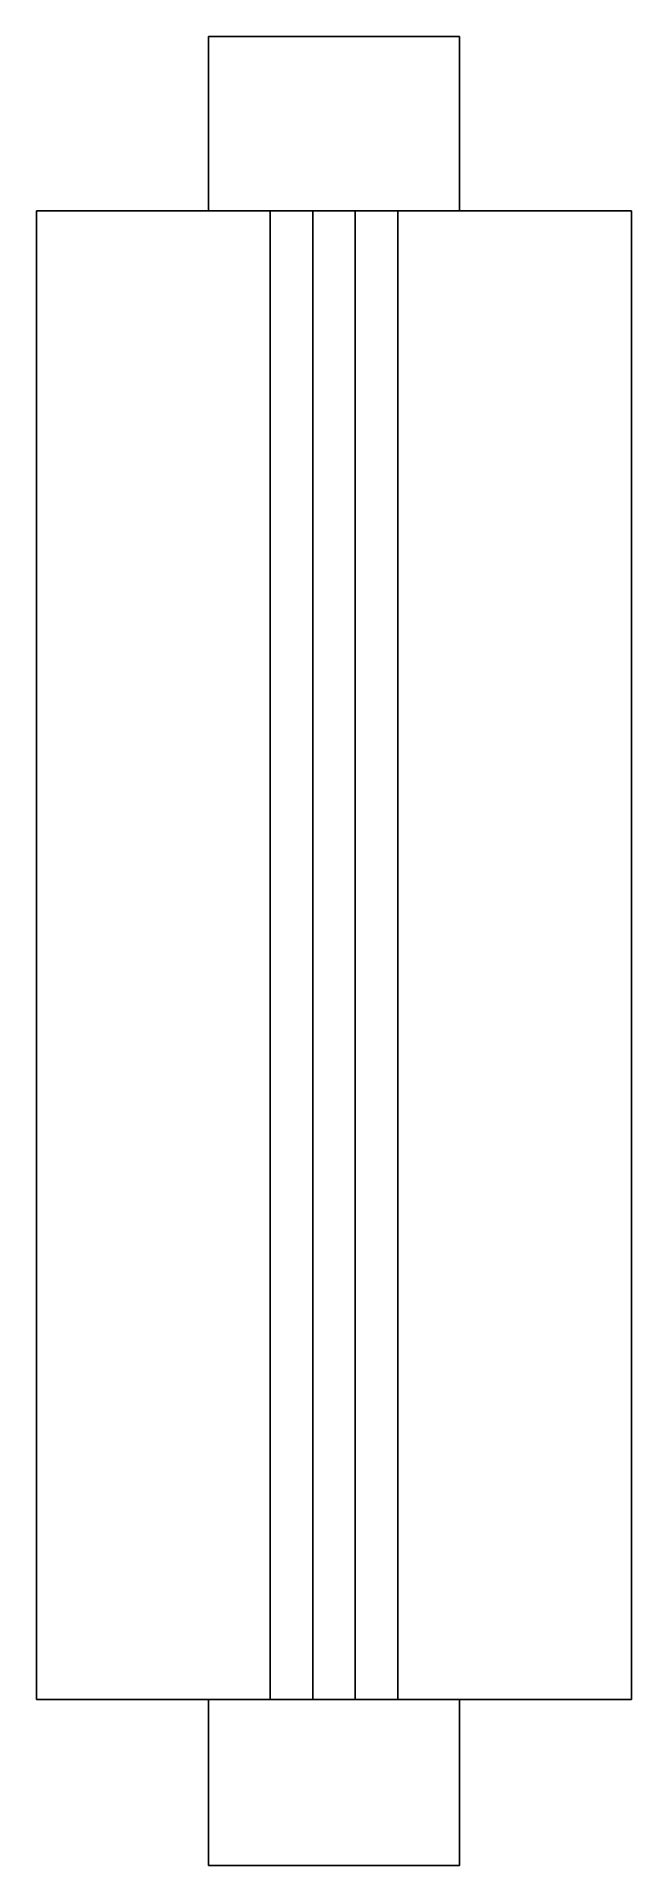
# Model space of a CAD drawing. Header units: metres. Extents: x 0 to 14, y -43 to 0.
import ezdxf

# ---------------------------------------------------------------- set-up
doc = ezdxf.new("R2010")
doc.units = ezdxf.units.M

msp = doc.modelspace()

# ---------------------------------------------------------------- linework, layer by layer
for points in [[(4.05, 0), (4.055, 0), (4.06, 0), (4.066, 0), (4.075, 0), (4.091, 0), (4.106, 0), (4.122, 0), (4.146, 0), (4.172, 0), (4.197, 0), (4.226, 0), (4.261, 0), (4.297, 0), (4.332, 0), (4.374, 0), (4.419, 0), (4.464, 0), (4.51, 0), (4.563, 0), (4.617, 0), (4.671, 0), (4.729, 0), (4.791, 0), (4.852, 0), (4.914, 0), (4.983, 0), (5.052, 0), (5.121, 0), (5.193, 0), (5.269, 0), (5.344, 0), (5.42, 0), (5.5, 0), (5.581, 0), (5.662, 0), (5.744, 0), (5.83, 0), (5.916, 0), (6.001, 0), (6.089, 0), (6.178, 0), (6.267, 0), (6.357, 0), (6.448, 0), (6.539, 0), (6.631, 0), (6.723, 0), (6.815, 0), (6.908, 0), (7, 0)], [(4.05, -4.1), (4.05, -4.018), (4.05, -3.936), (4.05, -3.854), (4.05, -3.772), (4.05, -3.69), (4.05, -3.608), (4.05, -3.526), (4.05, -3.444), (4.05, -3.362), (4.05, -3.28), (4.05, -3.198), (4.05, -3.116), (4.05, -3.034), (4.05, -2.952), (4.05, -2.87), (4.05, -2.788), (4.05, -2.706), (4.05, -2.624), (4.05, -2.542), (4.05, -2.46), (4.05, -2.378), (4.05, -2.296), (4.05, -2.214), (4.05, -2.132), (4.05, -2.05), (4.05, -1.968), (4.05, -1.886), (4.05, -1.804), (4.05, -1.722), (4.05, -1.64), (4.05, -1.558), (4.05, -1.476), (4.05, -1.394), (4.05, -1.312), (4.05, -1.23), (4.05, -1.148), (4.05, -1.066), (4.05, -0.984), (4.05, -0.902), (4.05, -0.82), (4.05, -0.738), (4.05, -0.656), (4.05, -0.574), (4.05, -0.492), (4.05, -0.41), (4.05, -0.328), (4.05, -0.246), (4.05, -0.164), (4.05, -0.082), (4.05, 0)], [(7, 0), (7.092, 0), (7.185, 0), (7.277, 0), (7.369, 0), (7.461, 0), (7.552, 0), (7.643, 0), (7.733, 0), (7.822, 0), (7.911, 0), (7.999, 0), (8.084, 0), (8.17, 0), (8.256, 0), (8.338, 0), (8.419, 0), (8.5, 0), (8.58, 0), (8.656, 0), (8.731, 0), (8.807, 0), (8.879, 0), (8.948, 0), (9.017, 0), (9.086, 0), (9.148, 0), (9.209, 0), (9.271, 0), (9.329, 0), (9.383, 0), (9.437, 0), (9.49, 0), (9.536, 0), (9.581, 0), (9.626, 0), (9.668, 0), (9.703, 0), (9.739, 0), (9.774, 0), (9.803, 0), (9.828, 0), (9.854, 0), (9.878, 0), (9.894, 0), (9.909, 0), (9.925, 0), (9.934, 0), (9.94, 0), (9.945, 0), (9.95, 0)], [(9.95, -4.1), (9.95, -4.018), (9.95, -3.936), (9.95, -3.854), (9.95, -3.772), (9.95, -3.69), (9.95, -3.608), (9.95, -3.526), (9.95, -3.444), (9.95, -3.362), (9.95, -3.28), (9.95, -3.198), (9.95, -3.116), (9.95, -3.034), (9.95, -2.952), (9.95, -2.87), (9.95, -2.788), (9.95, -2.706), (9.95, -2.624), (9.95, -2.542), (9.95, -2.46), (9.95, -2.378), (9.95, -2.296), (9.95, -2.214), (9.95, -2.132), (9.95, -2.05), (9.95, -1.968), (9.95, -1.886), (9.95, -1.804), (9.95, -1.722), (9.95, -1.64), (9.95, -1.558), (9.95, -1.476), (9.95, -1.394), (9.95, -1.312), (9.95, -1.23), (9.95, -1.148), (9.95, -1.066), (9.95, -0.984), (9.95, -0.902), (9.95, -0.82), (9.95, -0.738), (9.95, -0.656), (9.95, -0.574), (9.95, -0.492), (9.95, -0.41), (9.95, -0.328), (9.95, -0.246), (9.95, -0.164), (9.95, -0.082), (9.95, 0)], [(0, -39.1), (0, -38.4), (0, -37.7), (0, -37), (0, -36.3), (0, -35.6), (0, -34.9), (0, -34.2), (0, -33.5), (0, -32.8), (0, -32.1), (0, -31.4), (0, -30.7), (0, -30), (0, -29.3), (0, -28.6), (0, -27.9), (0, -27.2), (0, -26.5), (0, -25.8), (0, -25.1), (0, -24.4), (0, -23.7), (0, -23), (0, -22.3), (0, -21.6), (0, -20.9), (0, -20.2), (0, -19.5), (0, -18.8), (0, -18.1), (0, -17.4), (0, -16.7), (0, -16), (0, -15.3), (0, -14.6), (0, -13.9), (0, -13.2), (0, -12.5), (0, -11.8), (0, -11.1), (0, -10.4), (0, -9.7), (0, -9), (0, -8.3), (0, -7.6), (0, -6.9), (0, -6.2), (0, -5.5), (0, -4.8), (0, -4.1)], [(4.278, -4.1), (4.13, -4.1), (3.981, -4.1), (3.833, -4.1), (3.688, -4.1), (3.546, -4.1), (3.404, -4.1), (3.262, -4.1), (3.126, -4.1), (2.992, -4.1), (2.857, -4.1), (2.725, -4.1), (2.599, -4.1), (2.473, -4.1), (2.347, -4.1), (2.227, -4.1), (2.11, -4.1), (1.993, -4.1), (1.877, -4.1), (1.77, -4.1), (1.663, -4.1), (1.556, -4.1), (1.455, -4.1), (1.359, -4.1), (1.263, -4.1), (1.167, -4.1), (1.082, -4.1), (0.997, -4.1), (0.912, -4.1), (0.832, -4.1), (0.76, -4.1), (0.687, -4.1), (0.614, -4.1), (0.552, -4.1), (0.492, -4.1), (0.431, -4.1), (0.375, -4.1), (0.328, -4.1), (0.28, -4.1), (0.233, -4.1), (0.195, -4.1), (0.161, -4.1), (0.127, -4.1), (0.095, -4.1), (0.074, -4.1), (0.054, -4.1), (0.033, -4.1), (0.021, -4.1), (0.014, -4.1), (0.007, -4.1), (0, -4.1)], [(4.278, -4.1), (4.32, -4.1), (4.362, -4.1), (4.405, -4.1), (4.446, -4.1), (4.487, -4.1), (4.527, -4.1), (4.568, -4.1), (4.607, -4.1), (4.645, -4.1), (4.684, -4.1), (4.721, -4.1), (4.757, -4.1), (4.793, -4.1), (4.83, -4.1), (4.864, -4.1), (4.897, -4.1), (4.931, -4.1), (4.964, -4.1), (4.994, -4.1), (5.025, -4.1), (5.055, -4.1), (5.084, -4.1), (5.112, -4.1), (5.139, -4.1), (5.167, -4.1), (5.191, -4.1), (5.215, -4.1), (5.239, -4.1), (5.262, -4.1), (5.283, -4.1), (5.304, -4.1), (5.325, -4.1), (5.342, -4.1), (5.36, -4.1), (5.377, -4.1), (5.393, -4.1), (5.406, -4.1), (5.42, -4.1), (5.433, -4.1), (5.444, -4.1), (5.454, -4.1), (5.464, -4.1), (5.473, -4.1), (5.479, -4.1), (5.485, -4.1), (5.49, -4.1), (5.494, -4.1), (5.496, -4.1), (5.498, -4.1), (5.5, -4.1)], [(5.5, -39.1), (5.5, -38.4), (5.5, -37.7), (5.5, -37), (5.5, -36.3), (5.5, -35.6), (5.5, -34.9), (5.5, -34.2), (5.5, -33.5), (5.5, -32.8), (5.5, -32.1), (5.5, -31.4), (5.5, -30.7), (5.5, -30), (5.5, -29.3), (5.5, -28.6), (5.5, -27.9), (5.5, -27.2), (5.5, -26.5), (5.5, -25.8), (5.5, -25.1), (5.5, -24.4), (5.5, -23.7), (5.5, -23), (5.5, -22.3), (5.5, -21.6), (5.5, -20.9), (5.5, -20.2), (5.5, -19.5), (5.5, -18.8), (5.5, -18.1), (5.5, -17.4), (5.5, -16.7), (5.5, -16), (5.5, -15.3), (5.5, -14.6), (5.5, -13.9), (5.5, -13.2), (5.5, -12.5), (5.5, -11.8), (5.5, -11.1), (5.5, -10.4), (5.5, -9.7), (5.5, -9), (5.5, -8.3), (5.5, -7.6), (5.5, -6.9), (5.5, -6.2), (5.5, -5.5), (5.5, -4.8), (5.5, -4.1)], [(5.5, -4.1), (5.52, -4.1), (5.54, -4.1), (5.56, -4.1), (5.58, -4.1), (5.6, -4.1), (5.62, -4.1), (5.64, -4.1), (5.66, -4.1), (5.68, -4.1), (5.7, -4.1), (5.72, -4.1), (5.74, -4.1), (5.76, -4.1), (5.78, -4.1), (5.8, -4.1), (5.82, -4.1), (5.84, -4.1), (5.86, -4.1), (5.88, -4.1), (5.9, -4.1), (5.92, -4.1), (5.94, -4.1), (5.96, -4.1), (5.98, -4.1), (6, -4.1), (6.02, -4.1), (6.04, -4.1), (6.06, -4.1), (6.08, -4.1), (6.1, -4.1), (6.12, -4.1), (6.14, -4.1), (6.16, -4.1), (6.18, -4.1), (6.2, -4.1), (6.22, -4.1), (6.24, -4.1), (6.26, -4.1), (6.28, -4.1), (6.3, -4.1), (6.32, -4.1), (6.34, -4.1), (6.36, -4.1), (6.38, -4.1), (6.4, -4.1), (6.42, -4.1), (6.44, -4.1), (6.46, -4.1), (6.48, -4.1), (6.5, -4.1)], [(7.5, -4.1), (7.48, -4.1), (7.46, -4.1), (7.44, -4.1), (7.42, -4.1), (7.4, -4.1), (7.38, -4.1), (7.36, -4.1), (7.34, -4.1), (7.32, -4.1), (7.3, -4.1), (7.28, -4.1), (7.26, -4.1), (7.24, -4.1), (7.22, -4.1), (7.2, -4.1), (7.18, -4.1), (7.16, -4.1), (7.14, -4.1), (7.12, -4.1), (7.1, -4.1), (7.08, -4.1), (7.06, -4.1), (7.04, -4.1), (7.02, -4.1), (7, -4.1), (6.98, -4.1), (6.96, -4.1), (6.94, -4.1), (6.92, -4.1), (6.9, -4.1), (6.88, -4.1), (6.86, -4.1), (6.84, -4.1), (6.82, -4.1), (6.8, -4.1), (6.78, -4.1), (6.76, -4.1), (6.74, -4.1), (6.72, -4.1), (6.7, -4.1), (6.68, -4.1), (6.66, -4.1), (6.64, -4.1), (6.62, -4.1), (6.6, -4.1), (6.58, -4.1), (6.56, -4.1), (6.54, -4.1), (6.52, -4.1), (6.5, -4.1)], [(6.5, -4.1), (6.5, -4.8), (6.5, -5.5), (6.5, -6.2), (6.5, -6.9), (6.5, -7.6), (6.5, -8.3), (6.5, -9), (6.5, -9.7), (6.5, -10.4), (6.5, -11.1), (6.5, -11.8), (6.5, -12.5), (6.5, -13.2), (6.5, -13.9), (6.5, -14.6), (6.5, -15.3), (6.5, -16), (6.5, -16.7), (6.5, -17.4), (6.5, -18.1), (6.5, -18.8), (6.5, -19.5), (6.5, -20.2), (6.5, -20.9), (6.5, -21.6), (6.5, -22.3), (6.5, -23), (6.5, -23.7), (6.5, -24.4), (6.5, -25.1), (6.5, -25.8), (6.5, -26.5), (6.5, -27.2), (6.5, -27.9), (6.5, -28.6), (6.5, -29.3), (6.5, -30), (6.5, -30.7), (6.5, -31.4), (6.5, -32.1), (6.5, -32.8), (6.5, -33.5), (6.5, -34.2), (6.5, -34.9), (6.5, -35.6), (6.5, -36.3), (6.5, -37), (6.5, -37.7), (6.5, -38.4), (6.5, -39.1)], [(7.5, -39.1), (7.5, -38.4), (7.5, -37.7), (7.5, -37), (7.5, -36.3), (7.5, -35.6), (7.5, -34.9), (7.5, -34.2), (7.5, -33.5), (7.5, -32.8), (7.5, -32.1), (7.5, -31.4), (7.5, -30.7), (7.5, -30), (7.5, -29.3), (7.5, -28.6), (7.5, -27.9), (7.5, -27.2), (7.5, -26.5), (7.5, -25.8), (7.5, -25.1), (7.5, -24.4), (7.5, -23.7), (7.5, -23), (7.5, -22.3), (7.5, -21.6), (7.5, -20.9), (7.5, -20.2), (7.5, -19.5), (7.5, -18.8), (7.5, -18.1), (7.5, -17.4), (7.5, -16.7), (7.5, -16), (7.5, -15.3), (7.5, -14.6), (7.5, -13.9), (7.5, -13.2), (7.5, -12.5), (7.5, -11.8), (7.5, -11.1), (7.5, -10.4), (7.5, -9.7), (7.5, -9), (7.5, -8.3), (7.5, -7.6), (7.5, -6.9), (7.5, -6.2), (7.5, -5.5), (7.5, -4.8), (7.5, -4.1)], [(7.5, -4.1), (7.52, -4.1), (7.54, -4.1), (7.56, -4.1), (7.58, -4.1), (7.6, -4.1), (7.62, -4.1), (7.64, -4.1), (7.66, -4.1), (7.68, -4.1), (7.7, -4.1), (7.72, -4.1), (7.74, -4.1), (7.76, -4.1), (7.78, -4.1), (7.8, -4.1), (7.82, -4.1), (7.84, -4.1), (7.86, -4.1), (7.88, -4.1), (7.9, -4.1), (7.92, -4.1), (7.94, -4.1), (7.96, -4.1), (7.98, -4.1), (8, -4.1), (8.02, -4.1), (8.04, -4.1), (8.06, -4.1), (8.08, -4.1), (8.1, -4.1), (8.12, -4.1), (8.14, -4.1), (8.16, -4.1), (8.18, -4.1), (8.2, -4.1), (8.22, -4.1), (8.24, -4.1), (8.26, -4.1), (8.28, -4.1), (8.3, -4.1), (8.32, -4.1), (8.34, -4.1), (8.36, -4.1), (8.38, -4.1), (8.4, -4.1), (8.42, -4.1), (8.44, -4.1), (8.46, -4.1), (8.48, -4.1), (8.5, -4.1)], [(8.5, -4.1), (8.5, -4.8), (8.5, -5.5), (8.5, -6.2), (8.5, -6.9), (8.5, -7.6), (8.5, -8.3), (8.5, -9), (8.5, -9.7), (8.5, -10.4), (8.5, -11.1), (8.5, -11.8), (8.5, -12.5), (8.5, -13.2), (8.5, -13.9), (8.5, -14.6), (8.5, -15.3), (8.5, -16), (8.5, -16.7), (8.5, -17.4), (8.5, -18.1), (8.5, -18.8), (8.5, -19.5), (8.5, -20.2), (8.5, -20.9), (8.5, -21.6), (8.5, -22.3), (8.5, -23), (8.5, -23.7), (8.5, -24.4), (8.5, -25.1), (8.5, -25.8), (8.5, -26.5), (8.5, -27.2), (8.5, -27.9), (8.5, -28.6), (8.5, -29.3), (8.5, -30), (8.5, -30.7), (8.5, -31.4), (8.5, -32.1), (8.5, -32.8), (8.5, -33.5), (8.5, -34.2), (8.5, -34.9), (8.5, -35.6), (8.5, -36.3), (8.5, -37), (8.5, -37.7), (8.5, -38.4), (8.5, -39.1)], [(8.5, -4.1), (8.502, -4.1), (8.504, -4.1), (8.506, -4.1), (8.51, -4.1), (8.515, -4.1), (8.521, -4.1), (8.527, -4.1), (8.536, -4.1), (8.546, -4.1), (8.556, -4.1), (8.567, -4.1), (8.58, -4.1), (8.594, -4.1), (8.607, -4.1), (8.623, -4.1), (8.64, -4.1), (8.658, -4.1), (8.675, -4.1), (8.696, -4.1), (8.717, -4.1), (8.738, -4.1), (8.761, -4.1), (8.785, -4.1), (8.809, -4.1), (8.833, -4.1), (8.861, -4.1), (8.888, -4.1), (8.916, -4.1), (8.945, -4.1), (8.975, -4.1), (9.006, -4.1), (9.036, -4.1), (9.069, -4.1), (9.103, -4.1), (9.136, -4.1), (9.17, -4.1), (9.207, -4.1), (9.243, -4.1), (9.279, -4.1), (9.316, -4.1), (9.355, -4.1), (9.393, -4.1), (9.432, -4.1), (9.473, -4.1), (9.513, -4.1), (9.554, -4.1), (9.595, -4.1), (9.638, -4.1), (9.68, -4.1), (9.722, -4.1)], [(14, -4.1), (13.993, -4.1), (13.986, -4.1), (13.979, -4.1), (13.967, -4.1), (13.946, -4.1), (13.926, -4.1), (13.905, -4.1), (13.873, -4.1), (13.839, -4.1), (13.805, -4.1), (13.767, -4.1), (13.72, -4.1), (13.672, -4.1), (13.625, -4.1), (13.569, -4.1), (13.508, -4.1), (13.448, -4.1), (13.386, -4.1), (13.313, -4.1), (13.24, -4.1), (13.168, -4.1), (13.088, -4.1), (13.003, -4.1), (12.918, -4.1), (12.833, -4.1), (12.737, -4.1), (12.641, -4.1), (12.545, -4.1), (12.444, -4.1), (12.337, -4.1), (12.23, -4.1), (12.123, -4.1), (12.007, -4.1), (11.89, -4.1), (11.773, -4.1), (11.653, -4.1), (11.527, -4.1), (11.401, -4.1), (11.275, -4.1), (11.143, -4.1), (11.008, -4.1), (10.874, -4.1), (10.738, -4.1), (10.596, -4.1), (10.454, -4.1), (10.312, -4.1), (10.167, -4.1), (10.019, -4.1), (9.87, -4.1), (9.722, -4.1)], [(14, -39.1), (14, -38.4), (14, -37.7), (14, -37), (14, -36.3), (14, -35.6), (14, -34.9), (14, -34.2), (14, -33.5), (14, -32.8), (14, -32.1), (14, -31.4), (14, -30.7), (14, -30), (14, -29.3), (14, -28.6), (14, -27.9), (14, -27.2), (14, -26.5), (14, -25.8), (14, -25.1), (14, -24.4), (14, -23.7), (14, -23), (14, -22.3), (14, -21.6), (14, -20.9), (14, -20.2), (14, -19.5), (14, -18.8), (14, -18.1), (14, -17.4), (14, -16.7), (14, -16), (14, -15.3), (14, -14.6), (14, -13.9), (14, -13.2), (14, -12.5), (14, -11.8), (14, -11.1), (14, -10.4), (14, -9.7), (14, -9), (14, -8.3), (14, -7.6), (14, -6.9), (14, -6.2), (14, -5.5), (14, -4.8), (14, -4.1)], [(4.278, -39.1), (4.13, -39.1), (3.981, -39.1), (3.833, -39.1), (3.688, -39.1), (3.546, -39.1), (3.404, -39.1), (3.262, -39.1), (3.126, -39.1), (2.992, -39.1), (2.857, -39.1), (2.725, -39.1), (2.599, -39.1), (2.473, -39.1), (2.347, -39.1), (2.227, -39.1), (2.11, -39.1), (1.993, -39.1), (1.877, -39.1), (1.77, -39.1), (1.663, -39.1), (1.556, -39.1), (1.455, -39.1), (1.359, -39.1), (1.263, -39.1), (1.167, -39.1), (1.082, -39.1), (0.997, -39.1), (0.912, -39.1), (0.832, -39.1), (0.76, -39.1), (0.687, -39.1), (0.614, -39.1), (0.552, -39.1), (0.492, -39.1), (0.431, -39.1), (0.375, -39.1), (0.328, -39.1), (0.28, -39.1), (0.233, -39.1), (0.195, -39.1), (0.161, -39.1), (0.127, -39.1), (0.095, -39.1), (0.074, -39.1), (0.054, -39.1), (0.033, -39.1), (0.021, -39.1), (0.014, -39.1), (0.007, -39.1), (0, -39.1)], [(4.05, -43), (4.05, -42.922), (4.05, -42.844), (4.05, -42.766), (4.05, -42.688), (4.05, -42.61), (4.05, -42.532), (4.05, -42.454), (4.05, -42.376), (4.05, -42.298), (4.05, -42.22), (4.05, -42.142), (4.05, -42.064), (4.05, -41.986), (4.05, -41.908), (4.05, -41.83), (4.05, -41.752), (4.05, -41.674), (4.05, -41.596), (4.05, -41.518), (4.05, -41.44), (4.05, -41.362), (4.05, -41.284), (4.05, -41.206), (4.05, -41.128), (4.05, -41.05), (4.05, -40.972), (4.05, -40.894), (4.05, -40.816), (4.05, -40.738), (4.05, -40.66), (4.05, -40.582), (4.05, -40.504), (4.05, -40.426), (4.05, -40.348), (4.05, -40.27), (4.05, -40.192), (4.05, -40.114), (4.05, -40.036), (4.05, -39.958), (4.05, -39.88), (4.05, -39.802), (4.05, -39.724), (4.05, -39.646), (4.05, -39.568), (4.05, -39.49), (4.05, -39.412), (4.05, -39.334), (4.05, -39.256), (4.05, -39.178), (4.05, -39.1)], [(5.5, -39.1), (5.498, -39.1), (5.496, -39.1), (5.494, -39.1), (5.49, -39.1), (5.485, -39.1), (5.479, -39.1), (5.473, -39.1), (5.464, -39.1), (5.454, -39.1), (5.444, -39.1), (5.433, -39.1), (5.42, -39.1), (5.406, -39.1), (5.393, -39.1), (5.377, -39.1), (5.36, -39.1), (5.342, -39.1), (5.325, -39.1), (5.304, -39.1), (5.283, -39.1), (5.262, -39.1), (5.239, -39.1), (5.215, -39.1), (5.191, -39.1), (5.167, -39.1), (5.139, -39.1), (5.112, -39.1), (5.084, -39.1), (5.055, -39.1), (5.025, -39.1), (4.994, -39.1), (4.964, -39.1), (4.931, -39.1), (4.897, -39.1), (4.864, -39.1), (4.83, -39.1), (4.793, -39.1), (4.757, -39.1), (4.721, -39.1), (4.684, -39.1), (4.645, -39.1), (4.607, -39.1), (4.568, -39.1), (4.527, -39.1), (4.487, -39.1), (4.446, -39.1), (4.405, -39.1), (4.362, -39.1), (4.32, -39.1), (4.278, -39.1)], [(6.5, -39.1), (6.48, -39.1), (6.46, -39.1), (6.44, -39.1), (6.42, -39.1), (6.4, -39.1), (6.38, -39.1), (6.36, -39.1), (6.34, -39.1), (6.32, -39.1), (6.3, -39.1), (6.28, -39.1), (6.26, -39.1), (6.24, -39.1), (6.22, -39.1), (6.2, -39.1), (6.18, -39.1), (6.16, -39.1), (6.14, -39.1), (6.12, -39.1), (6.1, -39.1), (6.08, -39.1), (6.06, -39.1), (6.04, -39.1), (6.02, -39.1), (6, -39.1), (5.98, -39.1), (5.96, -39.1), (5.94, -39.1), (5.92, -39.1), (5.9, -39.1), (5.88, -39.1), (5.86, -39.1), (5.84, -39.1), (5.82, -39.1), (5.8, -39.1), (5.78, -39.1), (5.76, -39.1), (5.74, -39.1), (5.72, -39.1), (5.7, -39.1), (5.68, -39.1), (5.66, -39.1), (5.64, -39.1), (5.62, -39.1), (5.6, -39.1), (5.58, -39.1), (5.56, -39.1), (5.54, -39.1), (5.52, -39.1), (5.5, -39.1)], [(7.5, -39.1), (7.48, -39.1), (7.46, -39.1), (7.44, -39.1), (7.42, -39.1), (7.4, -39.1), (7.38, -39.1), (7.36, -39.1), (7.34, -39.1), (7.32, -39.1), (7.3, -39.1), (7.28, -39.1), (7.26, -39.1), (7.24, -39.1), (7.22, -39.1), (7.2, -39.1), (7.18, -39.1), (7.16, -39.1), (7.14, -39.1), (7.12, -39.1), (7.1, -39.1), (7.08, -39.1), (7.06, -39.1), (7.04, -39.1), (7.02, -39.1), (7, -39.1), (6.98, -39.1), (6.96, -39.1), (6.94, -39.1), (6.92, -39.1), (6.9, -39.1), (6.88, -39.1), (6.86, -39.1), (6.84, -39.1), (6.82, -39.1), (6.8, -39.1), (6.78, -39.1), (6.76, -39.1), (6.74, -39.1), (6.72, -39.1), (6.7, -39.1), (6.68, -39.1), (6.66, -39.1), (6.64, -39.1), (6.62, -39.1), (6.6, -39.1), (6.58, -39.1), (6.56, -39.1), (6.54, -39.1), (6.52, -39.1), (6.5, -39.1)], [(8.5, -39.1), (8.48, -39.1), (8.46, -39.1), (8.44, -39.1), (8.42, -39.1), (8.4, -39.1), (8.38, -39.1), (8.36, -39.1), (8.34, -39.1), (8.32, -39.1), (8.3, -39.1), (8.28, -39.1), (8.26, -39.1), (8.24, -39.1), (8.22, -39.1), (8.2, -39.1), (8.18, -39.1), (8.16, -39.1), (8.14, -39.1), (8.12, -39.1), (8.1, -39.1), (8.08, -39.1), (8.06, -39.1), (8.04, -39.1), (8.02, -39.1), (8, -39.1), (7.98, -39.1), (7.96, -39.1), (7.94, -39.1), (7.92, -39.1), (7.9, -39.1), (7.88, -39.1), (7.86, -39.1), (7.84, -39.1), (7.82, -39.1), (7.8, -39.1), (7.78, -39.1), (7.76, -39.1), (7.74, -39.1), (7.72, -39.1), (7.7, -39.1), (7.68, -39.1), (7.66, -39.1), (7.64, -39.1), (7.62, -39.1), (7.6, -39.1), (7.58, -39.1), (7.56, -39.1), (7.54, -39.1), (7.52, -39.1), (7.5, -39.1)], [(9.722, -39.1), (9.68, -39.1), (9.638, -39.1), (9.595, -39.1), (9.554, -39.1), (9.513, -39.1), (9.473, -39.1), (9.432, -39.1), (9.393, -39.1), (9.355, -39.1), (9.316, -39.1), (9.279, -39.1), (9.243, -39.1), (9.207, -39.1), (9.17, -39.1), (9.136, -39.1), (9.103, -39.1), (9.069, -39.1), (9.036, -39.1), (9.006, -39.1), (8.975, -39.1), (8.945, -39.1), (8.916, -39.1), (8.888, -39.1), (8.861, -39.1), (8.833, -39.1), (8.809, -39.1), (8.785, -39.1), (8.761, -39.1), (8.738, -39.1), (8.717, -39.1), (8.696, -39.1), (8.675, -39.1), (8.658, -39.1), (8.64, -39.1), (8.623, -39.1), (8.607, -39.1), (8.594, -39.1), (8.58, -39.1), (8.567, -39.1), (8.556, -39.1), (8.546, -39.1), (8.536, -39.1), (8.527, -39.1), (8.521, -39.1), (8.515, -39.1), (8.51, -39.1), (8.506, -39.1), (8.504, -39.1), (8.502, -39.1), (8.5, -39.1)], [(14, -39.1), (13.993, -39.1), (13.986, -39.1), (13.979, -39.1), (13.967, -39.1), (13.946, -39.1), (13.926, -39.1), (13.905, -39.1), (13.873, -39.1), (13.839, -39.1), (13.805, -39.1), (13.767, -39.1), (13.72, -39.1), (13.672, -39.1), (13.625, -39.1), (13.569, -39.1), (13.508, -39.1), (13.448, -39.1), (13.386, -39.1), (13.313, -39.1), (13.24, -39.1), (13.168, -39.1), (13.088, -39.1), (13.003, -39.1), (12.918, -39.1), (12.833, -39.1), (12.737, -39.1), (12.641, -39.1), (12.545, -39.1), (12.444, -39.1), (12.337, -39.1), (12.23, -39.1), (12.123, -39.1), (12.007, -39.1), (11.89, -39.1), (11.773, -39.1), (11.653, -39.1), (11.527, -39.1), (11.401, -39.1), (11.275, -39.1), (11.143, -39.1), (11.008, -39.1), (10.874, -39.1), (10.738, -39.1), (10.596, -39.1), (10.454, -39.1), (10.312, -39.1), (10.167, -39.1), (10.019, -39.1), (9.87, -39.1), (9.722, -39.1)], [(9.95, -43), (9.95, -42.922), (9.95, -42.844), (9.95, -42.766), (9.95, -42.688), (9.95, -42.61), (9.95, -42.532), (9.95, -42.454), (9.95, -42.376), (9.95, -42.298), (9.95, -42.22), (9.95, -42.142), (9.95, -42.064), (9.95, -41.986), (9.95, -41.908), (9.95, -41.83), (9.95, -41.752), (9.95, -41.674), (9.95, -41.596), (9.95, -41.518), (9.95, -41.44), (9.95, -41.362), (9.95, -41.284), (9.95, -41.206), (9.95, -41.128), (9.95, -41.05), (9.95, -40.972), (9.95, -40.894), (9.95, -40.816), (9.95, -40.738), (9.95, -40.66), (9.95, -40.582), (9.95, -40.504), (9.95, -40.426), (9.95, -40.348), (9.95, -40.27), (9.95, -40.192), (9.95, -40.114), (9.95, -40.036), (9.95, -39.958), (9.95, -39.88), (9.95, -39.802), (9.95, -39.724), (9.95, -39.646), (9.95, -39.568), (9.95, -39.49), (9.95, -39.412), (9.95, -39.334), (9.95, -39.256), (9.95, -39.178), (9.95, -39.1)], [(4.05, -43), (4.055, -43), (4.06, -43), (4.066, -43), (4.075, -43), (4.091, -43), (4.106, -43), (4.122, -43), (4.146, -43), (4.172, -43), (4.197, -43), (4.226, -43), (4.261, -43), (4.297, -43), (4.332, -43), (4.374, -43), (4.419, -43), (4.464, -43), (4.51, -43), (4.563, -43), (4.617, -43), (4.671, -43), (4.729, -43), (4.791, -43), (4.852, -43), (4.914, -43), (4.983, -43), (5.052, -43), (5.121, -43), (5.193, -43), (5.269, -43), (5.344, -43), (5.42, -43), (5.5, -43), (5.581, -43), (5.662, -43), (5.744, -43), (5.83, -43), (5.916, -43), (6.001, -43), (6.089, -43), (6.178, -43), (6.267, -43), (6.357, -43), (6.448, -43), (6.539, -43), (6.631, -43), (6.723, -43), (6.815, -43), (6.908, -43), (7, -43)], [(7, -43), (7.092, -43), (7.185, -43), (7.277, -43), (7.369, -43), (7.461, -43), (7.552, -43), (7.643, -43), (7.733, -43), (7.822, -43), (7.911, -43), (7.999, -43), (8.084, -43), (8.17, -43), (8.256, -43), (8.338, -43), (8.419, -43), (8.5, -43), (8.58, -43), (8.656, -43), (8.731, -43), (8.807, -43), (8.879, -43), (8.948, -43), (9.017, -43), (9.086, -43), (9.148, -43), (9.209, -43), (9.271, -43), (9.329, -43), (9.383, -43), (9.437, -43), (9.49, -43), (9.536, -43), (9.581, -43), (9.626, -43), (9.668, -43), (9.703, -43), (9.739, -43), (9.774, -43), (9.803, -43), (9.828, -43), (9.854, -43), (9.878, -43), (9.894, -43), (9.909, -43), (9.925, -43), (9.934, -43), (9.94, -43), (9.945, -43), (9.95, -43)]]:
    msp.add_lwpolyline(points)

doc.saveas('drawing.dxf')
